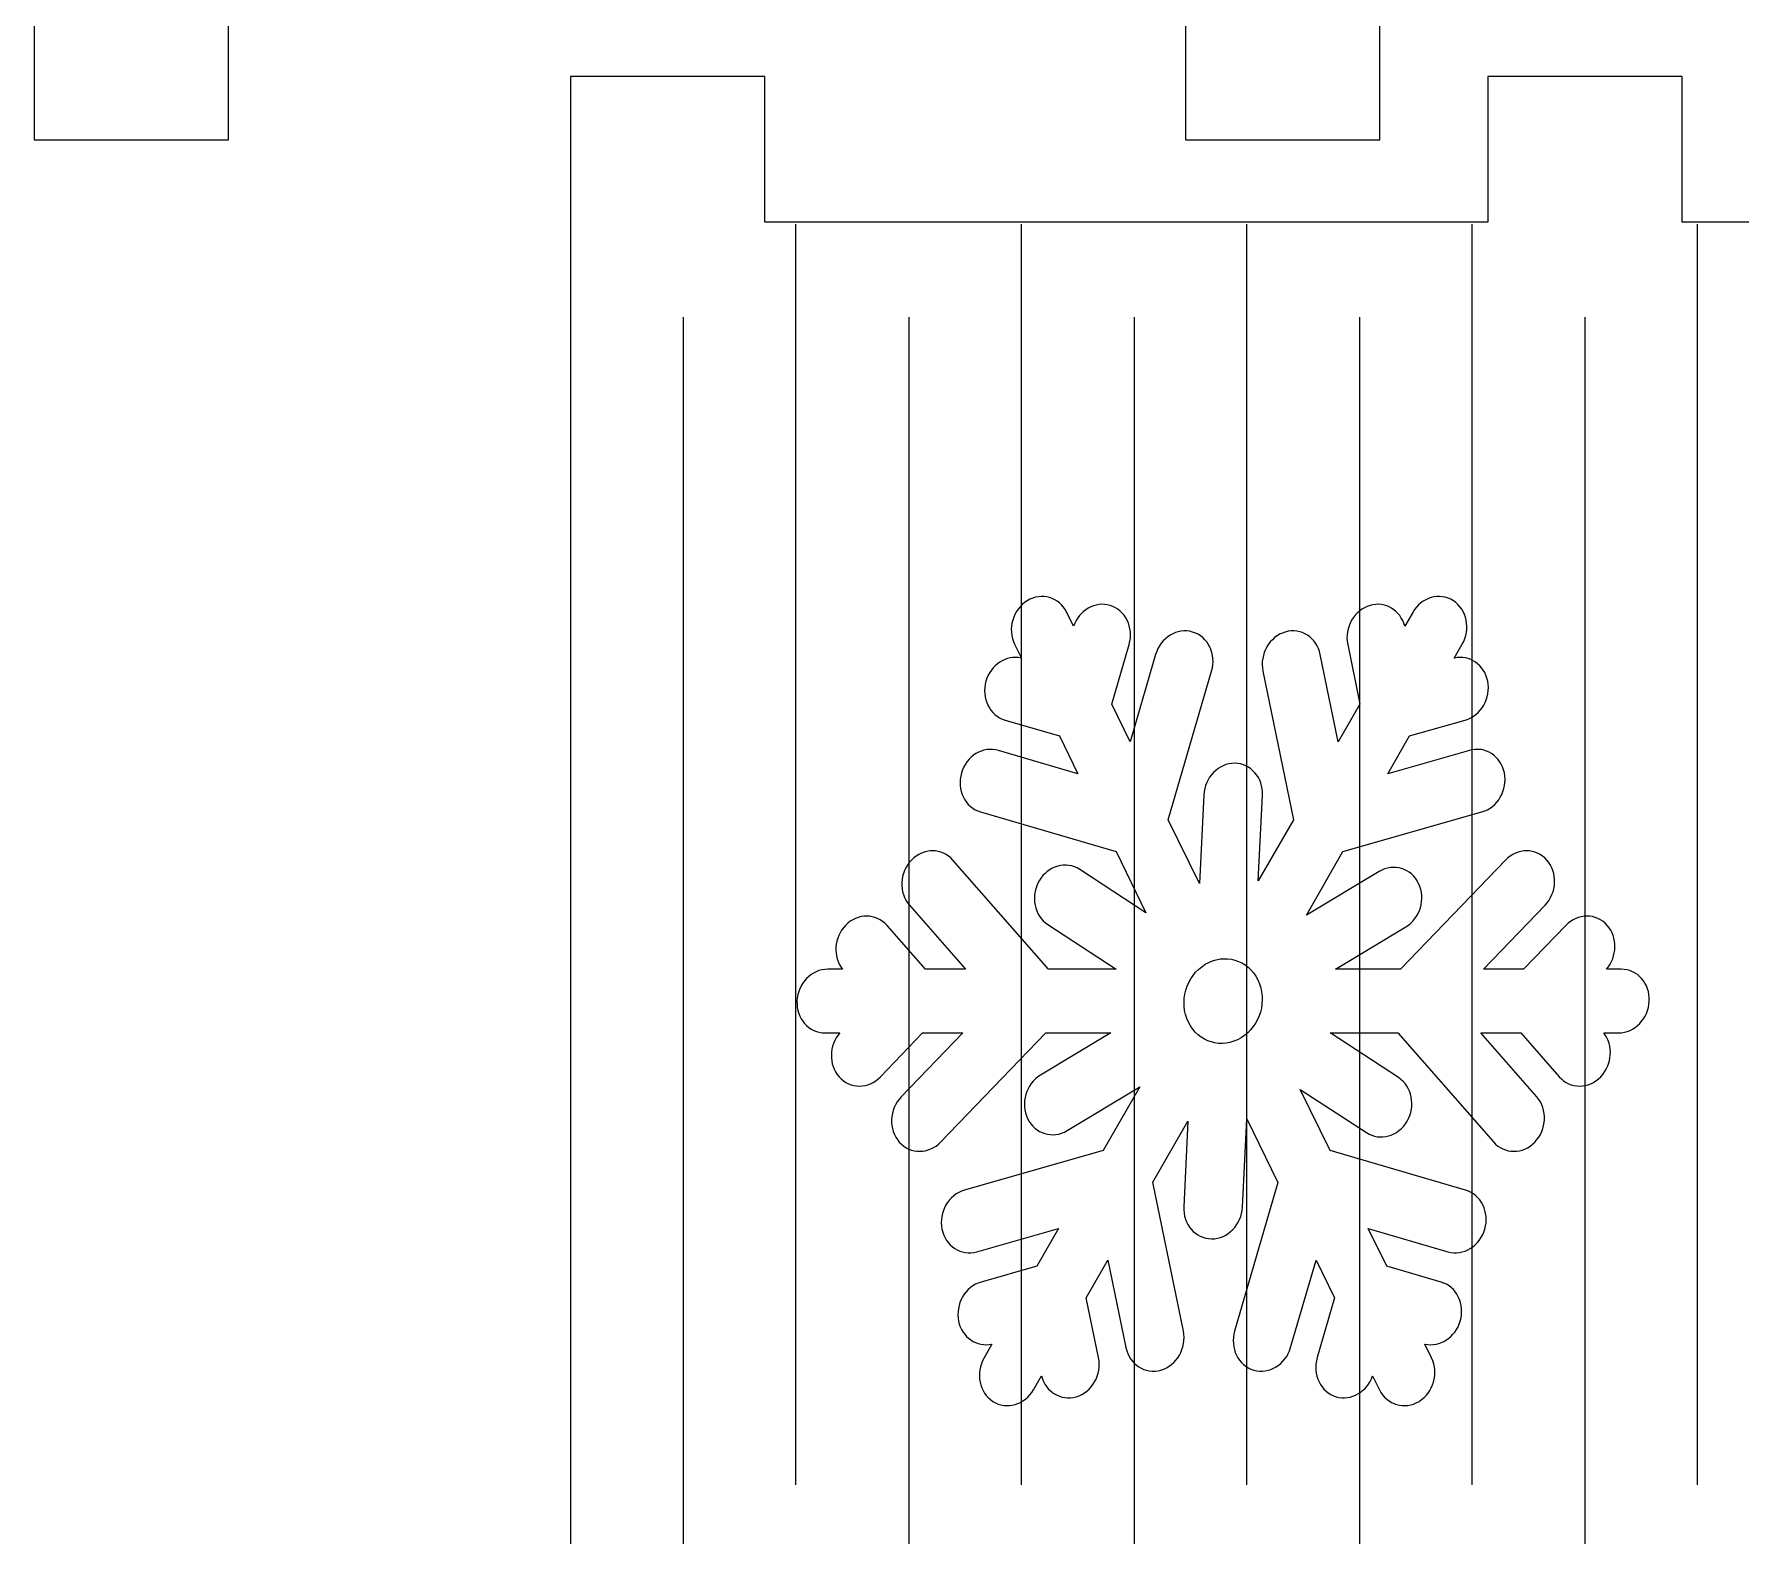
# Model space of a CAD drawing. Header units: centimetres. Extents: x -36.4 to 36.4, y -33.4 to 34.3.
# Drawn here: x -30.7 to -23.67, y -27.25 to -21.07 of the extents above; entities that cross this region are included whole.
import ezdxf

# ---------------------------------------------------------------- set-up
doc = ezdxf.new("R2010")
doc.units = ezdxf.units.CM
doc.header["$MEASUREMENT"] = 0
doc.layers.add('layer 1', color=7, linetype='Continuous')

msp = doc.modelspace()

# ---------------------------------------------------------------- linework, layer by layer
at = {"layer": 'layer 1', "color": 177, "lineweight": 9}
for points, knots in [([(-29.8982, -9.902), (-29.8982, -9.902), (-25.95688, -9.902), (-25.95688, -9.902), (-25.95688, -9.902), (-25.95688, -9.902), (-25.95688, -9.302), (-25.95688, -9.302), (-25.95688, -9.302), (-25.95688, -9.302), (-25.15688, -9.302), (-25.15688, -9.302), (-25.15688, -9.302), (-25.15688, -9.302), (-25.15688, -9.902), (-25.15688, -9.902), (-25.15688, -9.902), (-25.15688, -9.902), (-21.38042, -9.902), (-21.38042, -9.902), (-21.38042, -9.902), (-21.38042, -9.902), (-21.38042, -9.302), (-21.38042, -9.302), (-21.38042, -9.302), (-21.38042, -9.302), (-20.58042, -9.302), (-20.58042, -9.302), (-20.58042, -9.302), (-20.58042, -9.302), (-20.58042, -9.902), (-20.58042, -9.902), (-20.58042, -9.902), (-20.58042, -9.902), (-16.80398, -9.902), (-16.80398, -9.902), (-16.80398, -9.902), (-16.80398, -9.902), (-16.80398, -9.302), (-16.80398, -9.302), (-16.80398, -9.302), (-16.80398, -9.302), (-16.00398, -9.302), (-16.00398, -9.302), (-16.00398, -9.302), (-16.00398, -9.302), (-16.00398, -9.902), (-16.00398, -9.902), (-16.00398, -9.902), (-16.00398, -9.902), (-12.22754, -9.902), (-12.22754, -9.902), (-12.22754, -9.902), (-12.22754, -9.902), (-12.22754, -9.302), (-12.22754, -9.302), (-12.22754, -9.302), (-12.22754, -9.302), (-11.42754, -9.302), (-11.42754, -9.302), (-11.42754, -9.302), (-11.42754, -9.302), (-11.42754, -9.902), (-11.42754, -9.902), (-11.42754, -9.902), (-11.42754, -9.902), (-7.6511, -9.902), (-7.6511, -9.902), (-7.6511, -9.902), (-7.6511, -9.902), (-7.6511, -9.302), (-7.6511, -9.302), (-7.6511, -9.302), (-7.6511, -9.302), (-6.8511, -9.302), (-6.8511, -9.302), (-6.8511, -9.302), (-6.8511, -9.302), (-6.8511, -9.902), (-6.8511, -9.902), (-6.8511, -9.902), (-6.8511, -9.902), (-3.07466, -9.902), (-3.07466, -9.902), (-3.07466, -9.902), (-3.07466, -9.902), (-3.07466, -9.302), (-3.07466, -9.302), (-3.07466, -9.302), (-3.07466, -9.302), (-2.27466, -9.302), (-2.27466, -9.302), (-2.27466, -9.302), (-2.27466, -9.302), (-2.27466, -9.902), (-2.27466, -9.902), (-2.27466, -9.902), (-2.27466, -9.902), (1.5018, -9.902), (1.5018, -9.902), (1.5018, -9.902), (1.5018, -9.902), (1.5018, -9.302), (1.5018, -9.302), (1.5018, -9.302), (1.5018, -9.302), (2.3018, -9.302), (2.3018, -9.302), (2.3018, -9.302), (2.3018, -9.302), (2.3018, -9.902), (2.3018, -9.902), (2.3018, -9.902), (2.3018, -9.902), (6.07826, -9.902), (6.07826, -9.902), (6.07826, -9.902), (6.07826, -9.902), (6.07826, -9.302), (6.07826, -9.302), (6.07826, -9.302), (6.07826, -9.302), (6.87826, -9.302), (6.87826, -9.302), (6.87826, -9.302), (6.87826, -9.302), (6.87826, -9.902), (6.87826, -9.902), (6.87826, -9.902), (6.87826, -9.902), (10.65472, -9.902), (10.65472, -9.902), (10.65472, -9.902), (10.65472, -9.902), (10.65472, -9.302), (10.65472, -9.302), (10.65472, -9.302), (10.65472, -9.302), (11.45472, -9.302), (11.45472, -9.302), (11.45472, -9.302), (11.45472, -9.302), (11.45472, -9.902), (11.45472, -9.902), (11.45472, -9.902), (11.45472, -9.902), (15.23116, -9.902), (15.23116, -9.902), (15.23116, -9.902), (15.23116, -9.902), (15.23116, -9.302), (15.23116, -9.302), (15.23116, -9.302), (15.23116, -9.302), (16.03116, -9.302), (16.03116, -9.302), (16.03116, -9.302), (16.03116, -9.302), (16.03116, -9.902), (16.03116, -9.902), (16.03116, -9.902), (16.03116, -9.902), (19.8076, -9.902), (19.8076, -9.902), (19.8076, -9.902), (19.8076, -9.902), (19.8076, -9.302), (19.8076, -9.302), (19.8076, -9.302), (19.8076, -9.302), (20.6076, -9.302), (20.6076, -9.302), (20.6076, -9.302), (20.6076, -9.302), (20.6076, -9.902), (20.6076, -9.902), (20.6076, -9.902), (20.6076, -9.902), (24.38404, -9.902), (24.38404, -9.902), (24.38404, -9.902), (24.38404, -9.902), (24.38404, -9.302), (24.38404, -9.302), (24.38404, -9.302), (24.38404, -9.302), (25.18404, -9.302), (25.18404, -9.302), (25.18404, -9.302), (25.18404, -9.302), (25.18404, -9.902), (25.18404, -9.902), (25.18404, -9.902), (25.18404, -9.902), (28.96048, -9.902), (28.96048, -9.902), (28.96048, -9.902), (28.96048, -9.902), (28.96048, -9.302), (28.96048, -9.302), (28.96048, -9.302), (28.96048, -9.302), (29.76048, -9.302), (29.76048, -9.302), (29.76048, -9.302), (29.76048, -9.302), (29.76048, -9.902), (29.76048, -9.902), (29.76048, -9.902), (29.76048, -9.902), (33.7018, -9.902), (33.7018, -9.902), (33.7018, -9.902), (33.7018, -9.902), (33.7018, -9.302), (33.7018, -9.302), (33.7018, -9.302), (33.7018, -9.302), (34.5018, -9.302), (34.5018, -9.302), (34.5018, -9.302), (34.5018, -13.36866), (34.5018, -17.43534), (34.5018, -21.502), (34.5018, -21.502), (34.5018, -21.502), (33.7018, -21.502), (33.7018, -21.502), (33.7018, -21.502), (33.7018, -21.502), (33.7018, -20.902), (33.7018, -20.902), (33.7018, -20.902), (33.7018, -20.902), (29.76048, -20.902), (29.76048, -20.902), (29.76048, -20.902), (29.76048, -20.902), (29.76048, -21.502), (29.76048, -21.502), (29.76048, -21.502), (29.76048, -21.502), (28.96048, -21.502), (28.96048, -21.502), (28.96048, -21.502), (28.96048, -21.502), (28.96048, -20.902), (28.96048, -20.902), (28.96048, -20.902), (28.96048, -20.902), (25.18404, -20.902), (25.18404, -20.902), (25.18404, -20.902), (25.18404, -20.902), (25.18404, -21.502), (25.18404, -21.502), (25.18404, -21.502), (25.18404, -21.502), (24.38404, -21.502), (24.38404, -21.502), (24.38404, -21.502), (24.38404, -21.502), (24.38404, -20.902), (24.38404, -20.902), (24.38404, -20.902), (24.38404, -20.902), (20.6076, -20.902), (20.6076, -20.902), (20.6076, -20.902), (20.6076, -20.902), (20.6076, -21.502), (20.6076, -21.502), (20.6076, -21.502), (20.6076, -21.502), (19.8076, -21.502), (19.8076, -21.502), (19.8076, -21.502), (19.8076, -21.502), (19.8076, -20.902), (19.8076, -20.902), (19.8076, -20.902), (19.8076, -20.902), (16.03116, -20.902), (16.03116, -20.902), (16.03116, -20.902), (16.03116, -20.902), (16.03116, -21.502), (16.03116, -21.502), (16.03116, -21.502), (16.03116, -21.502), (15.23116, -21.502), (15.23116, -21.502), (15.23116, -21.502), (15.23116, -21.502), (15.23116, -20.902), (15.23116, -20.902), (15.23116, -20.902), (15.23116, -20.902), (11.45472, -20.902), (11.45472, -20.902), (11.45472, -20.902), (11.45472, -20.902), (11.45472, -21.502), (11.45472, -21.502), (11.45472, -21.502), (11.45472, -21.502), (10.65472, -21.502), (10.65472, -21.502), (10.65472, -21.502), (10.65472, -21.502), (10.65472, -20.902), (10.65472, -20.902), (10.65472, -20.902), (10.65472, -20.902), (6.87826, -20.902), (6.87826, -20.902), (6.87826, -20.902), (6.87826, -20.902), (6.87826, -21.502), (6.87826, -21.502), (6.87826, -21.502), (6.87826, -21.502), (6.07826, -21.502), (6.07826, -21.502), (6.07826, -21.502), (6.07826, -21.502), (6.07826, -20.902), (6.07826, -20.902), (6.07826, -20.902), (6.07826, -20.902), (2.3018, -20.902), (2.3018, -20.902), (2.3018, -20.902), (2.3018, -20.902), (2.3018, -21.502), (2.3018, -21.502), (2.3018, -21.502), (2.3018, -21.502), (1.5018, -21.502), (1.5018, -21.502), (1.5018, -21.502), (1.5018, -21.502), (1.5018, -20.902), (1.5018, -20.902), (1.5018, -20.902), (1.5018, -20.902), (-2.27466, -20.902), (-2.27466, -20.902), (-2.27466, -20.902), (-2.27466, -20.902), (-2.27466, -21.502), (-2.27466, -21.502), (-2.27466, -21.502), (-2.27466, -21.502), (-3.07466, -21.502), (-3.07466, -21.502), (-3.07466, -21.502), (-3.07466, -21.502), (-3.07466, -20.902), (-3.07466, -20.902), (-3.07466, -20.902), (-3.07466, -20.902), (-6.8511, -20.902), (-6.8511, -20.902), (-6.8511, -20.902), (-6.8511, -20.902), (-6.8511, -21.502), (-6.8511, -21.502), (-6.8511, -21.502), (-6.8511, -21.502), (-7.6511, -21.502), (-7.6511, -21.502), (-7.6511, -21.502), (-7.6511, -21.502), (-7.6511, -20.902), (-7.6511, -20.902), (-7.6511, -20.902), (-7.6511, -20.902), (-11.42754, -20.902), (-11.42754, -20.902), (-11.42754, -20.902), (-11.42754, -20.902), (-11.42754, -21.502), (-11.42754, -21.502), (-11.42754, -21.502), (-11.42754, -21.502), (-12.22754, -21.502), (-12.22754, -21.502), (-12.22754, -21.502), (-12.22754, -21.502), (-12.22754, -20.902), (-12.22754, -20.902), (-12.22754, -20.902), (-12.22754, -20.902), (-16.00398, -20.902), (-16.00398, -20.902), (-16.00398, -20.902), (-16.00398, -20.902), (-16.00398, -21.502), (-16.00398, -21.502), (-16.00398, -21.502), (-16.00398, -21.502), (-16.80398, -21.502), (-16.80398, -21.502), (-16.80398, -21.502), (-16.80398, -21.502), (-16.80398, -20.902), (-16.80398, -20.902), (-16.80398, -20.902), (-16.80398, -20.902), (-20.58042, -20.902), (-20.58042, -20.902), (-20.58042, -20.902), (-20.58042, -20.902), (-20.58042, -21.502), (-20.58042, -21.502), (-20.58042, -21.502), (-20.58042, -21.502), (-21.38042, -21.502), (-21.38042, -21.502), (-21.38042, -21.502), (-21.38042, -21.502), (-21.38042, -20.902), (-21.38042, -20.902), (-21.38042, -20.902), (-21.38042, -20.902), (-25.15688, -20.902), (-25.15688, -20.902), (-25.15688, -20.902), (-25.15688, -20.902), (-25.15688, -21.502), (-25.15688, -21.502), (-25.15688, -21.502), (-25.15688, -21.502), (-25.95688, -21.502), (-25.95688, -21.502), (-25.95688, -21.502), (-25.95688, -21.502), (-25.95688, -20.902), (-25.95688, -20.902), (-25.95688, -20.902), (-25.95688, -20.902), (-29.8982, -20.902), (-29.8982, -20.902), (-29.8982, -20.902), (-29.8982, -20.902), (-29.8982, -21.502), (-29.8982, -21.502), (-29.8982, -21.502), (-29.8982, -21.502), (-30.6982, -21.502), (-30.6982, -21.502), (-30.6982, -21.502), (-30.6982, -17.43534), (-30.6982, -13.36866), (-30.6982, -9.302), (-30.6982, -9.302), (-30.6982, -9.302), (-29.8982, -9.302), (-29.8982, -9.302), (-29.8982, -9.302), (-29.8982, -9.302), (-29.8982, -9.902), (-29.8982, -9.902)], [0, 0, 0, 0, 0.008547, 0.008547, 0.008547, 0.008547, 0.017094, 0.017094, 0.017094, 0.017094, 0.025641, 0.025641, 0.025641, 0.025641, 0.034188, 0.034188, 0.034188, 0.034188, 0.042735, 0.042735, 0.042735, 0.042735, 0.0512821, 0.0512821, 0.0512821, 0.0512821, 0.0598291, 0.0598291, 0.0598291, 0.0598291, 0.0683761, 0.0683761, 0.0683761, 0.0683761, 0.0769231, 0.0769231, 0.0769231, 0.0769231, 0.0854701, 0.0854701, 0.0854701, 0.0854701, 0.0940171, 0.0940171, 0.0940171, 0.0940171, 0.1025641, 0.1025641, 0.1025641, 0.1025641, 0.1111111, 0.1111111, 0.1111111, 0.1111111, 0.1196581, 0.1196581, 0.1196581, 0.1196581, 0.1282051, 0.1282051, 0.1282051, 0.1282051, 0.1367521, 0.1367521, 0.1367521, 0.1367521, 0.1452991, 0.1452991, 0.1452991, 0.1452991, 0.1538462, 0.1538462, 0.1538462, 0.1538462, 0.1623932, 0.1623932, 0.1623932, 0.1623932, 0.1709402, 0.1709402, 0.1709402, 0.1709402, 0.1794872, 0.1794872, 0.1794872, 0.1794872, 0.1880342, 0.1880342, 0.1880342, 0.1880342, 0.1965812, 0.1965812, 0.1965812, 0.1965812, 0.2051282, 0.2051282, 0.2051282, 0.2051282, 0.2136752, 0.2136752, 0.2136752, 0.2136752, 0.2222222, 0.2222222, 0.2222222, 0.2222222, 0.2307692, 0.2307692, 0.2307692, 0.2307692, 0.2393162, 0.2393162, 0.2393162, 0.2393162, 0.2478632, 0.2478632, 0.2478632, 0.2478632, 0.2564103, 0.2564103, 0.2564103, 0.2564103, 0.2649573, 0.2649573, 0.2649573, 0.2649573, 0.2735043, 0.2735043, 0.2735043, 0.2735043, 0.2820513, 0.2820513, 0.2820513, 0.2820513, 0.2905983, 0.2905983, 0.2905983, 0.2905983, 0.2991453, 0.2991453, 0.2991453, 0.2991453, 0.3076923, 0.3076923, 0.3076923, 0.3076923, 0.3162393, 0.3162393, 0.3162393, 0.3162393, 0.3247863, 0.3247863, 0.3247863, 0.3247863, 0.3333333, 0.3333333, 0.3333333, 0.3333333, 0.3418803, 0.3418803, 0.3418803, 0.3418803, 0.3504274, 0.3504274, 0.3504274, 0.3504274, 0.3589744, 0.3589744, 0.3589744, 0.3589744, 0.3675214, 0.3675214, 0.3675214, 0.3675214, 0.3760684, 0.3760684, 0.3760684, 0.3760684, 0.3846154, 0.3846154, 0.3846154, 0.3846154, 0.3931624, 0.3931624, 0.3931624, 0.3931624, 0.4017094, 0.4017094, 0.4017094, 0.4017094, 0.4102564, 0.4102564, 0.4102564, 0.4102564, 0.4188034, 0.4188034, 0.4188034, 0.4188034, 0.4273504, 0.4273504, 0.4273504, 0.4273504, 0.4358974, 0.4358974, 0.4358974, 0.4358974, 0.4444444, 0.4444444, 0.4444444, 0.4444444, 0.4529915, 0.4529915, 0.4529915, 0.4529915, 0.4615385, 0.4615385, 0.4615385, 0.4615385, 0.4700855, 0.4700855, 0.4700855, 0.4700855, 0.4786325, 0.4786325, 0.4786325, 0.4786325, 0.4871795, 0.4871795, 0.4871795, 0.4871795, 0.4957265, 0.4957265, 0.4957265, 0.4957265, 0.5042735, 0.5042735, 0.5042735, 0.5042735, 0.5128205, 0.5128205, 0.5128205, 0.5128205, 0.5213675, 0.5213675, 0.5213675, 0.5213675, 0.5299145, 0.5299145, 0.5299145, 0.5299145, 0.5384615, 0.5384615, 0.5384615, 0.5384615, 0.5470085, 0.5470085, 0.5470085, 0.5470085, 0.5555556, 0.5555556, 0.5555556, 0.5555556, 0.5641026, 0.5641026, 0.5641026, 0.5641026, 0.5726496, 0.5726496, 0.5726496, 0.5726496, 0.5811966, 0.5811966, 0.5811966, 0.5811966, 0.5897436, 0.5897436, 0.5897436, 0.5897436, 0.5982906, 0.5982906, 0.5982906, 0.5982906, 0.6068376, 0.6068376, 0.6068376, 0.6068376, 0.6153846, 0.6153846, 0.6153846, 0.6153846, 0.6239316, 0.6239316, 0.6239316, 0.6239316, 0.6324786, 0.6324786, 0.6324786, 0.6324786, 0.6410256, 0.6410256, 0.6410256, 0.6410256, 0.6495726, 0.6495726, 0.6495726, 0.6495726, 0.6581197, 0.6581197, 0.6581197, 0.6581197, 0.6666667, 0.6666667, 0.6666667, 0.6666667, 0.6752137, 0.6752137, 0.6752137, 0.6752137, 0.6837607, 0.6837607, 0.6837607, 0.6837607, 0.6923077, 0.6923077, 0.6923077, 0.6923077, 0.7008547, 0.7008547, 0.7008547, 0.7008547, 0.7094017, 0.7094017, 0.7094017, 0.7094017, 0.7179487, 0.7179487, 0.7179487, 0.7179487, 0.7264957, 0.7264957, 0.7264957, 0.7264957, 0.7350427, 0.7350427, 0.7350427, 0.7350427, 0.7435897, 0.7435897, 0.7435897, 0.7435897, 0.7521368, 0.7521368, 0.7521368, 0.7521368, 0.7606838, 0.7606838, 0.7606838, 0.7606838, 0.7692308, 0.7692308, 0.7692308, 0.7692308, 0.7777778, 0.7777778, 0.7777778, 0.7777778, 0.7863248, 0.7863248, 0.7863248, 0.7863248, 0.7948718, 0.7948718, 0.7948718, 0.7948718, 0.8034188, 0.8034188, 0.8034188, 0.8034188, 0.8119658, 0.8119658, 0.8119658, 0.8119658, 0.8205128, 0.8205128, 0.8205128, 0.8205128, 0.8290598, 0.8290598, 0.8290598, 0.8290598, 0.8376068, 0.8376068, 0.8376068, 0.8376068, 0.8461538, 0.8461538, 0.8461538, 0.8461538, 0.8547009, 0.8547009, 0.8547009, 0.8547009, 0.8632479, 0.8632479, 0.8632479, 0.8632479, 0.8717949, 0.8717949, 0.8717949, 0.8717949, 0.8803419, 0.8803419, 0.8803419, 0.8803419, 0.8888889, 0.8888889, 0.8888889, 0.8888889, 0.8974359, 0.8974359, 0.8974359, 0.8974359, 0.9059829, 0.9059829, 0.9059829, 0.9059829, 0.9145299, 0.9145299, 0.9145299, 0.9145299, 0.9230769, 0.9230769, 0.9230769, 0.9230769, 0.9316239, 0.9316239, 0.9316239, 0.9316239, 0.9401709, 0.9401709, 0.9401709, 0.9401709, 0.9487179, 0.9487179, 0.9487179, 0.9487179, 0.957265, 0.957265, 0.957265, 0.957265, 0.965812, 0.965812, 0.965812, 0.965812, 0.974359, 0.974359, 0.974359, 0.974359, 0.982906, 0.982906, 0.982906, 0.982906, 1, 1, 1, 1]), ([(-27.6892, -21.84068), (-27.6892, -21.84068), (-24.7123, -21.84068), (-24.7123, -21.84068), (-24.7123, -21.84068), (-24.7123, -21.84068), (-24.7123, -21.24066), (-24.7123, -21.24066), (-24.7123, -21.24066), (-24.7123, -21.24066), (-23.9123, -21.24066), (-23.9123, -21.24066), (-23.9123, -21.24066), (-23.9123, -21.24066), (-23.9123, -21.84068), (-23.9123, -21.84068), (-23.9123, -21.84068), (-23.9123, -21.84068), (-20.07128, -21.84068), (-20.07128, -21.84068), (-20.07128, -21.84068), (-20.07128, -21.84068), (-20.07128, -21.24066), (-20.07128, -21.24066), (-20.07128, -21.24066), (-20.07128, -21.24066), (-19.27128, -21.24066), (-19.27128, -21.24066), (-19.27128, -21.24066), (-19.27128, -21.24066), (-19.27128, -21.84068), (-19.27128, -21.84068), (-19.27128, -21.84068), (-19.27128, -21.84068), (-15.43028, -21.84068), (-15.43028, -21.84068), (-15.43028, -21.84068), (-15.43028, -21.84068), (-15.43028, -21.24066), (-15.43028, -21.24066), (-15.43028, -21.24066), (-15.43028, -21.24066), (-14.63028, -21.24066), (-14.63028, -21.24066), (-14.63028, -21.24066), (-14.63028, -21.24066), (-14.63028, -21.84068), (-14.63028, -21.84068), (-14.63028, -21.84068), (-14.63028, -21.84068), (-10.78924, -21.84068), (-10.78924, -21.84068), (-10.78924, -21.84068), (-10.78924, -21.84068), (-10.78924, -21.24066), (-10.78924, -21.24066), (-10.78924, -21.24066), (-10.78924, -21.24066), (-9.98924, -21.24066), (-9.98924, -21.24066), (-9.98924, -21.24066), (-9.98924, -21.24066), (-9.98924, -21.84068), (-9.98924, -21.84068), (-9.98924, -21.84068), (-9.98924, -21.84068), (-6.1482, -21.84068), (-6.1482, -21.84068), (-6.1482, -21.84068), (-6.1482, -21.84068), (-6.1482, -21.24066), (-6.1482, -21.24066), (-6.1482, -21.24066), (-6.1482, -21.24066), (-5.3482, -21.24066), (-5.3482, -21.24066), (-5.3482, -21.24066), (-5.3482, -21.24066), (-5.3482, -21.84068), (-5.3482, -21.84068), (-5.3482, -21.84068), (-5.3482, -21.84068), (-1.50718, -21.84068), (-1.50718, -21.84068), (-1.50718, -21.84068), (-1.50718, -21.84068), (-1.50718, -21.24066), (-1.50718, -21.24066), (-1.50718, -21.24066), (-1.50718, -21.24066), (-0.70718, -21.24066), (-0.70718, -21.24066), (-0.70718, -21.24066), (-0.70718, -21.24066), (-0.70718, -21.84068), (-0.70718, -21.84068), (-0.70718, -21.84068), (-0.70718, -21.84068), (3.13384, -21.84068), (3.13384, -21.84068), (3.13384, -21.84068), (3.13384, -21.84068), (3.13384, -21.24066), (3.13384, -21.24066), (3.13384, -21.24066), (3.13384, -21.24066), (3.93384, -21.24066), (3.93384, -21.24066), (3.93384, -21.24066), (3.93384, -21.24066), (3.93384, -21.84068), (3.93384, -21.84068), (3.93384, -21.84068), (3.93384, -21.84068), (6.91082, -21.84068), (6.91082, -21.84068), (6.91082, -21.84068), (6.91082, -21.84068), (6.91082, -21.24066), (6.91082, -21.24066), (6.91082, -21.24066), (6.91082, -21.24066), (7.71082, -21.24066), (7.71082, -21.24066), (7.71082, -21.24066), (7.71082, -25.30728), (7.71082, -29.37398), (7.71082, -33.44066), (7.71082, -33.44066), (7.71082, -33.44066), (6.91082, -33.44066), (6.91082, -33.44066), (6.91082, -33.44066), (6.91082, -33.44066), (6.91082, -32.84068), (6.91082, -32.84068), (6.91082, -32.84068), (6.91082, -32.84068), (3.93384, -32.84068), (3.93384, -32.84068), (3.93384, -32.84068), (3.93384, -32.84068), (3.93384, -33.44066), (3.93384, -33.44066), (3.93384, -33.44066), (3.93384, -33.44066), (3.13384, -33.44066), (3.13384, -33.44066), (3.13384, -33.44066), (3.13384, -33.44066), (3.13384, -32.84068), (3.13384, -32.84068), (3.13384, -32.84068), (3.13384, -32.84068), (-0.70718, -32.84068), (-0.70718, -32.84068), (-0.70718, -32.84068), (-0.70718, -32.84068), (-0.70718, -33.44066), (-0.70718, -33.44066), (-0.70718, -33.44066), (-0.70718, -33.44066), (-1.50718, -33.44066), (-1.50718, -33.44066), (-1.50718, -33.44066), (-1.50718, -33.44066), (-1.50718, -32.84068), (-1.50718, -32.84068), (-1.50718, -32.84068), (-1.50718, -32.84068), (-5.3482, -32.84068), (-5.3482, -32.84068), (-5.3482, -32.84068), (-5.3482, -32.84068), (-5.3482, -33.44066), (-5.3482, -33.44066), (-5.3482, -33.44066), (-5.3482, -33.44066), (-6.1482, -33.44066), (-6.1482, -33.44066), (-6.1482, -33.44066), (-6.1482, -33.44066), (-6.1482, -32.84068), (-6.1482, -32.84068), (-6.1482, -32.84068), (-6.1482, -32.84068), (-9.98924, -32.84068), (-9.98924, -32.84068), (-9.98924, -32.84068), (-9.98924, -32.84068), (-9.98924, -33.44066), (-9.98924, -33.44066), (-9.98924, -33.44066), (-9.98924, -33.44066), (-10.78924, -33.44066), (-10.78924, -33.44066), (-10.78924, -33.44066), (-10.78924, -33.44066), (-10.78924, -32.84068), (-10.78924, -32.84068), (-10.78924, -32.84068), (-10.78924, -32.84068), (-14.63028, -32.84068), (-14.63028, -32.84068), (-14.63028, -32.84068), (-14.63028, -32.84068), (-14.63028, -33.44066), (-14.63028, -33.44066), (-14.63028, -33.44066), (-14.63028, -33.44066), (-15.43028, -33.44066), (-15.43028, -33.44066), (-15.43028, -33.44066), (-15.43028, -33.44066), (-15.43028, -32.84068), (-15.43028, -32.84068), (-15.43028, -32.84068), (-15.43028, -32.84068), (-19.27128, -32.84068), (-19.27128, -32.84068), (-19.27128, -32.84068), (-19.27128, -32.84068), (-19.27128, -33.44066), (-19.27128, -33.44066), (-19.27128, -33.44066), (-19.27128, -33.44066), (-20.07128, -33.44066), (-20.07128, -33.44066), (-20.07128, -33.44066), (-20.07128, -33.44066), (-20.07128, -32.84068), (-20.07128, -32.84068), (-20.07128, -32.84068), (-20.07128, -32.84068), (-23.9123, -32.84068), (-23.9123, -32.84068), (-23.9123, -32.84068), (-23.9123, -32.84068), (-23.9123, -33.44066), (-23.9123, -33.44066), (-23.9123, -33.44066), (-23.9123, -33.44066), (-24.7123, -33.44066), (-24.7123, -33.44066), (-24.7123, -33.44066), (-24.7123, -33.44066), (-24.7123, -32.84068), (-24.7123, -32.84068), (-24.7123, -32.84068), (-24.7123, -32.84068), (-27.6892, -32.84068), (-27.6892, -32.84068), (-27.6892, -32.84068), (-27.6892, -32.84068), (-27.6892, -33.44066), (-27.6892, -33.44066), (-27.6892, -33.44066), (-27.6892, -33.44066), (-28.4892, -33.44066), (-28.4892, -33.44066), (-28.4892, -33.44066), (-28.4892, -29.374), (-28.4892, -25.30732), (-28.4892, -21.24066), (-28.4892, -21.24066), (-28.4892, -21.24066), (-27.6892, -21.24066), (-27.6892, -21.24066), (-27.6892, -21.24066), (-27.6892, -21.24066), (-27.6892, -21.84068), (-27.6892, -21.84068)], [0, 0, 0, 0, 0.0144928, 0.0144928, 0.0144928, 0.0144928, 0.0289855, 0.0289855, 0.0289855, 0.0289855, 0.0434783, 0.0434783, 0.0434783, 0.0434783, 0.057971, 0.057971, 0.057971, 0.057971, 0.0724638, 0.0724638, 0.0724638, 0.0724638, 0.0869565, 0.0869565, 0.0869565, 0.0869565, 0.1014493, 0.1014493, 0.1014493, 0.1014493, 0.115942, 0.115942, 0.115942, 0.115942, 0.1304348, 0.1304348, 0.1304348, 0.1304348, 0.1449275, 0.1449275, 0.1449275, 0.1449275, 0.1594203, 0.1594203, 0.1594203, 0.1594203, 0.173913, 0.173913, 0.173913, 0.173913, 0.1884058, 0.1884058, 0.1884058, 0.1884058, 0.2028986, 0.2028986, 0.2028986, 0.2028986, 0.2173913, 0.2173913, 0.2173913, 0.2173913, 0.2318841, 0.2318841, 0.2318841, 0.2318841, 0.2463768, 0.2463768, 0.2463768, 0.2463768, 0.2608696, 0.2608696, 0.2608696, 0.2608696, 0.2753623, 0.2753623, 0.2753623, 0.2753623, 0.2898551, 0.2898551, 0.2898551, 0.2898551, 0.3043478, 0.3043478, 0.3043478, 0.3043478, 0.3188406, 0.3188406, 0.3188406, 0.3188406, 0.3333333, 0.3333333, 0.3333333, 0.3333333, 0.3478261, 0.3478261, 0.3478261, 0.3478261, 0.3623188, 0.3623188, 0.3623188, 0.3623188, 0.3768116, 0.3768116, 0.3768116, 0.3768116, 0.3913043, 0.3913043, 0.3913043, 0.3913043, 0.4057971, 0.4057971, 0.4057971, 0.4057971, 0.4202899, 0.4202899, 0.4202899, 0.4202899, 0.4347826, 0.4347826, 0.4347826, 0.4347826, 0.4492754, 0.4492754, 0.4492754, 0.4492754, 0.4637681, 0.4637681, 0.4637681, 0.4637681, 0.4782609, 0.4782609, 0.4782609, 0.4782609, 0.4927536, 0.4927536, 0.4927536, 0.4927536, 0.5072464, 0.5072464, 0.5072464, 0.5072464, 0.5217391, 0.5217391, 0.5217391, 0.5217391, 0.5362319, 0.5362319, 0.5362319, 0.5362319, 0.5507246, 0.5507246, 0.5507246, 0.5507246, 0.5652174, 0.5652174, 0.5652174, 0.5652174, 0.5797101, 0.5797101, 0.5797101, 0.5797101, 0.5942029, 0.5942029, 0.5942029, 0.5942029, 0.6086957, 0.6086957, 0.6086957, 0.6086957, 0.6231884, 0.6231884, 0.6231884, 0.6231884, 0.6376812, 0.6376812, 0.6376812, 0.6376812, 0.6521739, 0.6521739, 0.6521739, 0.6521739, 0.6666667, 0.6666667, 0.6666667, 0.6666667, 0.6811594, 0.6811594, 0.6811594, 0.6811594, 0.6956522, 0.6956522, 0.6956522, 0.6956522, 0.7101449, 0.7101449, 0.7101449, 0.7101449, 0.7246377, 0.7246377, 0.7246377, 0.7246377, 0.7391304, 0.7391304, 0.7391304, 0.7391304, 0.7536232, 0.7536232, 0.7536232, 0.7536232, 0.7681159, 0.7681159, 0.7681159, 0.7681159, 0.7826087, 0.7826087, 0.7826087, 0.7826087, 0.7971014, 0.7971014, 0.7971014, 0.7971014, 0.8115942, 0.8115942, 0.8115942, 0.8115942, 0.826087, 0.826087, 0.826087, 0.826087, 0.8405797, 0.8405797, 0.8405797, 0.8405797, 0.8550725, 0.8550725, 0.8550725, 0.8550725, 0.8695652, 0.8695652, 0.8695652, 0.8695652, 0.884058, 0.884058, 0.884058, 0.884058, 0.8985507, 0.8985507, 0.8985507, 0.8985507, 0.9130435, 0.9130435, 0.9130435, 0.9130435, 0.9275362, 0.9275362, 0.9275362, 0.9275362, 0.942029, 0.942029, 0.942029, 0.942029, 0.9565217, 0.9565217, 0.9565217, 0.9565217, 0.9710145, 0.9710145, 0.9710145, 0.9710145, 1, 1, 1, 1])]:
    msp.add_open_spline(points, degree=3, knots=knots, dxfattribs=at)
for points in [[(-27.56099, -27.04376), (-27.56099, -27.04376), (-27.56099, -21.85009), (-27.56099, -21.85009)], [(-26.63279, -27.04376), (-26.63279, -27.04376), (-26.63279, -21.85009), (-26.63279, -21.85009)], [(-25.70459, -27.04376), (-25.70459, -27.04376), (-25.70459, -21.85009), (-25.70459, -21.85009)], [(-24.77638, -27.04376), (-24.77638, -27.04376), (-24.77638, -21.85009), (-24.77638, -21.85009)], [(-23.84819, -27.04376), (-23.84819, -27.04376), (-23.84819, -21.85009), (-23.84819, -21.85009)], [(-28.02509, -22.23262), (-28.02509, -22.23262), (-28.02509, -32.44874), (-28.02509, -32.44874)], [(-27.09689, -22.23262), (-27.09689, -22.23262), (-27.09689, -32.44874), (-27.09689, -32.44874)], [(-26.16868, -22.23262), (-26.16868, -22.23262), (-26.16868, -32.44874), (-26.16868, -32.44874)], [(-25.24049, -22.23262), (-25.24049, -22.23262), (-25.24049, -32.44874), (-25.24049, -32.44874)], [(-24.31229, -22.23262), (-24.31229, -22.23262), (-24.31229, -32.44874), (-24.31229, -32.44874)]]:
    msp.add_open_spline(points, degree=3, dxfattribs=at)
at = {"layer": 'layer 1', "color": 7, "lineweight": 9}
for points, knots in [([(-26.18486, -23.98222), (-26.18486, -23.98222), (-26.08015, -23.62243), (-26.08015, -23.62243), (-26.08015, -23.62243), (-26.05982, -23.5526), (-25.99144, -23.511), (-25.9279, -23.52981), (-25.9279, -23.52981), (-25.86437, -23.54862), (-25.82913, -23.62091), (-25.84945, -23.69074), (-25.84945, -23.69074), (-25.84945, -23.69074), (-26.02776, -24.3034), (-26.02776, -24.3034), (-26.02776, -24.3034), (-26.02776, -24.3034), (-25.89966, -24.56528), (-25.89966, -24.56528), (-25.89966, -24.56528), (-25.89966, -24.56528), (-25.88186, -24.20112), (-25.88186, -24.20112), (-25.88186, -24.20112), (-25.87831, -24.12879), (-25.82111, -24.07021), (-25.75451, -24.07068), (-25.75451, -24.07068), (-25.68789, -24.07117), (-25.63646, -24.13053), (-25.63998, -24.20284), (-25.63998, -24.20284), (-25.63998, -24.20284), (-25.6572, -24.55508), (-25.6572, -24.55508), (-25.6572, -24.55508), (-25.6572, -24.55508), (-25.51256, -24.3034), (-25.51256, -24.3034), (-25.51256, -24.3034), (-25.51256, -24.3034), (-25.63842, -23.69076), (-25.63842, -23.69076), (-25.63842, -23.69076), (-25.65277, -23.62093), (-25.61134, -23.54864), (-25.54619, -23.52983), (-25.54619, -23.52983), (-25.48105, -23.51101), (-25.41622, -23.55262), (-25.40188, -23.62245), (-25.40188, -23.62245), (-25.40188, -23.62245), (-25.32796, -23.98222), (-25.32796, -23.98222), (-25.32796, -23.98222), (-25.32796, -23.98222), (-25.23871, -23.82694), (-25.23871, -23.82694), (-25.23871, -23.82694), (-25.23871, -23.82694), (-25.28921, -23.58113), (-25.28921, -23.58113), (-25.28921, -23.58113), (-25.30355, -23.51131), (-25.26213, -23.43901), (-25.19698, -23.42019), (-25.19698, -23.42019), (-25.134, -23.402), (-25.07128, -23.4403), (-25.05424, -23.50601), (-25.05424, -23.50601), (-25.05424, -23.50601), (-25.02147, -23.44899), (-25.02147, -23.44899), (-25.02147, -23.44899), (-24.98547, -23.38636), (-24.91032, -23.36477), (-24.85416, -23.40093), (-24.85416, -23.40093), (-24.798, -23.43709), (-24.78156, -23.51765), (-24.81756, -23.58028), (-24.81756, -23.58028), (-24.81756, -23.58028), (-24.85033, -23.63729), (-24.85033, -23.63729), (-24.85033, -23.63729), (-24.78737, -23.62311), (-24.7264, -23.66443), (-24.7127, -23.73199), (-24.7127, -23.73199), (-24.69853, -23.80188), (-24.74015, -23.87405), (-24.80532, -23.89268), (-24.80532, -23.89268), (-24.80532, -23.89268), (-25.0348, -23.95823), (-25.0348, -23.95823), (-25.0348, -23.95823), (-25.0348, -23.95823), (-25.12405, -24.11352), (-25.12405, -24.11352), (-25.12405, -24.11352), (-25.12405, -24.11352), (-24.78818, -24.01758), (-24.78818, -24.01758), (-24.78818, -24.01758), (-24.72301, -23.99895), (-24.6583, -24.04076), (-24.64413, -24.11065), (-24.64413, -24.11065), (-24.62996, -24.18052), (-24.67157, -24.2527), (-24.73676, -24.27132), (-24.73676, -24.27132), (-24.73676, -24.27132), (-25.30865, -24.43469), (-25.30865, -24.43469), (-25.30865, -24.43469), (-25.30865, -24.43469), (-25.45918, -24.69658), (-25.45918, -24.69658), (-25.45918, -24.69658), (-25.45918, -24.69658), (-25.15977, -24.51659), (-25.15977, -24.51659), (-25.15977, -24.51659), (-25.10031, -24.48084), (-25.02715, -24.50297), (-24.99692, -24.56582), (-24.99692, -24.56582), (-24.96667, -24.6287), (-24.9905, -24.70913), (-25.04995, -24.74486), (-25.04995, -24.74486), (-25.04995, -24.74486), (-25.33951, -24.91894), (-25.33951, -24.91894), (-25.33951, -24.91894), (-25.33951, -24.91894), (-25.07178, -24.91894), (-25.07178, -24.91894), (-25.07178, -24.91894), (-25.07178, -24.91894), (-24.63974, -24.46968), (-24.63974, -24.46968), (-24.63974, -24.46968), (-24.59049, -24.41847), (-24.51363, -24.41836), (-24.46864, -24.46941), (-24.46864, -24.46941), (-24.42364, -24.52049), (-24.42711, -24.6039), (-24.47635, -24.65511), (-24.47635, -24.65511), (-24.47635, -24.65511), (-24.73006, -24.91894), (-24.73006, -24.91894), (-24.73006, -24.91894), (-24.73006, -24.91894), (-24.56484, -24.91894), (-24.56484, -24.91894), (-24.56484, -24.91894), (-24.56484, -24.91894), (-24.39149, -24.73869), (-24.39149, -24.73869), (-24.39149, -24.73869), (-24.34226, -24.68748), (-24.2654, -24.68737), (-24.2204, -24.73844), (-24.2204, -24.73844), (-24.17689, -24.78781), (-24.17869, -24.86743), (-24.2234, -24.91894), (-24.2234, -24.91894), (-24.2234, -24.91894), (-24.16275, -24.91894), (-24.16275, -24.91894), (-24.16275, -24.91894), (-24.09613, -24.91894), (-24.0443, -24.97793), (-24.0474, -25.05024), (-24.0474, -25.05024), (-24.05049, -25.12254), (-24.10737, -25.18154), (-24.17399, -25.18154), (-24.17399, -25.18154), (-24.17399, -25.18154), (-24.23464, -25.18154), (-24.23464, -25.18154), (-24.23464, -25.18154), (-24.19435, -25.23304), (-24.19936, -25.31268), (-24.2471, -25.36207), (-24.2471, -25.36207), (-24.29647, -25.41313), (-24.37332, -25.41301), (-24.41818, -25.36181), (-24.41818, -25.36181), (-24.41818, -25.36181), (-24.57612, -25.18154), (-24.57612, -25.18154), (-24.57612, -25.18154), (-24.57612, -25.18154), (-24.74132, -25.18154), (-24.74132, -25.18154), (-24.74132, -25.18154), (-24.74132, -25.18154), (-24.51018, -25.44539), (-24.51018, -25.44539), (-24.51018, -25.44539), (-24.46533, -25.49659), (-24.469, -25.58001), (-24.51837, -25.63108), (-24.51837, -25.63108), (-24.56773, -25.68214), (-24.64458, -25.68202), (-24.68945, -25.63082), (-24.68945, -25.63082), (-24.68945, -25.63082), (-25.08302, -25.18154), (-25.08302, -25.18154), (-25.08302, -25.18154), (-25.08302, -25.18154), (-25.36164, -25.18154), (-25.36164, -25.18154), (-25.36164, -25.18154), (-25.36164, -25.18154), (-25.08005, -25.36571), (-25.08005, -25.36571), (-25.08005, -25.36571), (-25.02413, -25.40228), (-25.00818, -25.48299), (-25.04455, -25.54538), (-25.04455, -25.54538), (-25.08092, -25.60777), (-25.15619, -25.62883), (-25.2121, -25.59225), (-25.2121, -25.59225), (-25.2121, -25.59225), (-25.48447, -25.41412), (-25.48447, -25.41412), (-25.48447, -25.41412), (-25.48447, -25.41412), (-25.36136, -25.6658), (-25.36136, -25.6658), (-25.36136, -25.6658), (-25.36136, -25.6658), (-24.80345, -25.82917), (-24.80345, -25.82917), (-24.80345, -25.82917), (-24.73985, -25.8478), (-24.70442, -25.91997), (-24.72457, -25.98984), (-24.72457, -25.98984), (-24.74472, -26.05973), (-24.81302, -26.10154), (-24.87659, -26.08291), (-24.87659, -26.08291), (-24.87659, -26.08291), (-25.20425, -25.98697), (-25.20425, -25.98697), (-25.20425, -25.98697), (-25.20425, -25.98697), (-25.12829, -26.14226), (-25.12829, -26.14226), (-25.12829, -26.14226), (-25.12829, -26.14226), (-24.90444, -26.2078), (-24.90444, -26.2078), (-24.90444, -26.2078), (-24.84085, -26.22642), (-24.80541, -26.2986), (-24.82557, -26.36847), (-24.82557, -26.36847), (-24.84505, -26.43607), (-24.90957, -26.47739), (-24.9713, -26.46319), (-24.9713, -26.46319), (-24.9713, -26.46319), (-24.94341, -26.52021), (-24.94341, -26.52021), (-24.94341, -26.52021), (-24.91277, -26.58284), (-24.93611, -26.6634), (-24.99537, -26.69956), (-24.99537, -26.69956), (-25.05462, -26.73573), (-25.12792, -26.71414), (-25.15856, -26.65151), (-25.15856, -26.65151), (-25.15856, -26.65151), (-25.18645, -26.59449), (-25.18645, -26.59449), (-25.18645, -26.59449), (-25.20912, -26.66019), (-25.27512, -26.69849), (-25.33654, -26.6803), (-25.33654, -26.6803), (-25.40007, -26.66149), (-25.43531, -26.58918), (-25.41499, -26.51937), (-25.41499, -26.51937), (-25.41499, -26.51937), (-25.34344, -26.27356), (-25.34344, -26.27356), (-25.34344, -26.27356), (-25.34344, -26.27356), (-25.4194, -26.11827), (-25.4194, -26.11827), (-25.4194, -26.11827), (-25.4194, -26.11827), (-25.52412, -26.47804), (-25.52412, -26.47804), (-25.52412, -26.47804), (-25.54444, -26.54788), (-25.61283, -26.58948), (-25.67636, -26.57067), (-25.67636, -26.57067), (-25.7399, -26.55185), (-25.77514, -26.47956), (-25.75481, -26.40973), (-25.75481, -26.40973), (-25.75481, -26.40973), (-25.57651, -25.7971), (-25.57651, -25.7971), (-25.57651, -25.7971), (-25.57651, -25.7971), (-25.70459, -25.53523), (-25.70459, -25.53523), (-25.70459, -25.53523), (-25.70459, -25.53523), (-25.72241, -25.89938), (-25.72241, -25.89938), (-25.72241, -25.89938), (-25.72595, -25.9717), (-25.78316, -26.03028), (-25.84976, -26.02981), (-25.84976, -26.02981), (-25.91638, -26.02932), (-25.96781, -25.96996), (-25.96428, -25.89765), (-25.96428, -25.89765), (-25.96428, -25.89765), (-25.94706, -25.54542), (-25.94706, -25.54542), (-25.94706, -25.54542), (-25.94706, -25.54542), (-26.0917, -25.79708), (-26.0917, -25.79708), (-26.0917, -25.79708), (-26.0917, -25.79708), (-25.96585, -26.40973), (-25.96585, -26.40973), (-25.96585, -26.40973), (-25.9515, -26.47956), (-25.99293, -26.55185), (-26.05807, -26.57067), (-26.05807, -26.57067), (-26.12322, -26.58948), (-26.18805, -26.54788), (-26.20239, -26.47804), (-26.20239, -26.47804), (-26.20239, -26.47804), (-26.2763, -26.11825), (-26.2763, -26.11825), (-26.2763, -26.11825), (-26.2763, -26.11825), (-26.36556, -26.27354), (-26.36556, -26.27354), (-26.36556, -26.27354), (-26.36556, -26.27354), (-26.31506, -26.51937), (-26.31506, -26.51937), (-26.31506, -26.51937), (-26.30071, -26.5892), (-26.34214, -26.66149), (-26.40729, -26.6803), (-26.40729, -26.6803), (-26.47028, -26.69849), (-26.53298, -26.66019), (-26.55003, -26.59449), (-26.55003, -26.59449), (-26.55003, -26.59449), (-26.5828, -26.65151), (-26.5828, -26.65151), (-26.5828, -26.65151), (-26.6188, -26.71414), (-26.69395, -26.73573), (-26.75011, -26.69956), (-26.75011, -26.69956), (-26.80627, -26.6634), (-26.82271, -26.58284), (-26.78671, -26.52021), (-26.78671, -26.52021), (-26.78671, -26.52021), (-26.75394, -26.46319), (-26.75394, -26.46319), (-26.75394, -26.46319), (-26.8169, -26.47737), (-26.87786, -26.43605), (-26.89156, -26.36849), (-26.89156, -26.36849), (-26.90573, -26.2986), (-26.86412, -26.22642), (-26.79895, -26.2078), (-26.79895, -26.2078), (-26.79895, -26.2078), (-26.56947, -26.14224), (-26.56947, -26.14224), (-26.56947, -26.14224), (-26.56947, -26.14224), (-26.48023, -25.98697), (-26.48023, -25.98697), (-26.48023, -25.98697), (-26.48023, -25.98697), (-26.81608, -26.08291), (-26.81608, -26.08291), (-26.81608, -26.08291), (-26.88126, -26.10154), (-26.94597, -26.05973), (-26.96014, -25.98984), (-26.96014, -25.98984), (-26.97431, -25.91997), (-26.9327, -25.8478), (-26.86751, -25.82917), (-26.86751, -25.82917), (-26.86751, -25.82917), (-26.29563, -25.6658), (-26.29563, -25.6658), (-26.29563, -25.6658), (-26.29563, -25.6658), (-26.14509, -25.4039), (-26.14509, -25.4039), (-26.14509, -25.4039), (-26.14509, -25.4039), (-26.4445, -25.58391), (-26.4445, -25.58391), (-26.4445, -25.58391), (-26.50396, -25.61966), (-26.57712, -25.59752), (-26.60735, -25.53467), (-26.60735, -25.53467), (-26.6376, -25.4718), (-26.61376, -25.39137), (-26.55432, -25.35564), (-26.55432, -25.35564), (-26.55432, -25.35564), (-26.26472, -25.18154), (-26.26472, -25.18154), (-26.26472, -25.18154), (-26.26472, -25.18154), (-26.53249, -25.18154), (-26.53249, -25.18154), (-26.53249, -25.18154), (-26.53249, -25.18154), (-26.96452, -25.63082), (-26.96452, -25.63082), (-26.96452, -25.63082), (-27.01377, -25.68202), (-27.09063, -25.68214), (-27.13563, -25.63108), (-27.13563, -25.63108), (-27.18062, -25.58001), (-27.17715, -25.49659), (-27.12792, -25.44539), (-27.12792, -25.44539), (-27.12792, -25.44539), (-26.87419, -25.18154), (-26.87419, -25.18154), (-26.87419, -25.18154), (-26.87419, -25.18154), (-27.03939, -25.18154), (-27.03939, -25.18154), (-27.03939, -25.18154), (-27.03939, -25.18154), (-27.21276, -25.36181), (-27.21276, -25.36181), (-27.21276, -25.36181), (-27.26201, -25.41301), (-27.33887, -25.41313), (-27.38386, -25.36207), (-27.38386, -25.36207), (-27.42737, -25.31268), (-27.42557, -25.23304), (-27.38087, -25.18154), (-27.38087, -25.18154), (-27.38087, -25.18154), (-27.44151, -25.18154), (-27.44151, -25.18154), (-27.44151, -25.18154), (-27.50814, -25.18154), (-27.55996, -25.12254), (-27.55687, -25.05024), (-27.55687, -25.05024), (-27.55377, -24.97793), (-27.49689, -24.91894), (-27.43027, -24.91894), (-27.43027, -24.91894), (-27.43027, -24.91894), (-27.36963, -24.91894), (-27.36963, -24.91894), (-27.36963, -24.91894), (-27.4099, -24.86743), (-27.40489, -24.78781), (-27.35715, -24.73842), (-27.35715, -24.73842), (-27.30778, -24.68737), (-27.23093, -24.68748), (-27.18607, -24.73869), (-27.18607, -24.73869), (-27.18607, -24.73869), (-27.02815, -24.91894), (-27.02815, -24.91894), (-27.02815, -24.91894), (-27.02815, -24.91894), (-26.86297, -24.91894), (-26.86297, -24.91894), (-26.86297, -24.91894), (-26.86297, -24.91894), (-27.09409, -24.65511), (-27.09409, -24.65511), (-27.09409, -24.65511), (-27.13894, -24.6039), (-27.13527, -24.52049), (-27.0859, -24.46941), (-27.0859, -24.46941), (-27.03653, -24.41836), (-26.95968, -24.41847), (-26.91482, -24.46968), (-26.91482, -24.46968), (-26.91482, -24.46968), (-26.52125, -24.91894), (-26.52125, -24.91894), (-26.52125, -24.91894), (-26.52125, -24.91894), (-26.24264, -24.91894), (-26.24264, -24.91894), (-26.24264, -24.91894), (-26.24264, -24.91894), (-26.52422, -24.73477), (-26.52422, -24.73477), (-26.52422, -24.73477), (-26.58013, -24.69819), (-26.59608, -24.61748), (-26.55971, -24.55509), (-26.55971, -24.55509), (-26.52334, -24.49271), (-26.44808, -24.47165), (-26.39216, -24.50822), (-26.39216, -24.50822), (-26.39216, -24.50822), (-26.11982, -24.68637), (-26.11982, -24.68637), (-26.11982, -24.68637), (-26.11982, -24.68637), (-26.24293, -24.43469), (-26.24293, -24.43469), (-26.24293, -24.43469), (-26.24293, -24.43469), (-26.8008, -24.27132), (-26.8008, -24.27132), (-26.8008, -24.27132), (-26.8644, -24.2527), (-26.89983, -24.18052), (-26.87968, -24.11065), (-26.87968, -24.11065), (-26.85952, -24.04076), (-26.79123, -23.99895), (-26.72765, -24.01758), (-26.72765, -24.01758), (-26.72765, -24.01758), (-26.40001, -24.11352), (-26.40001, -24.11352), (-26.40001, -24.11352), (-26.40001, -24.11352), (-26.47597, -23.95823), (-26.47597, -23.95823), (-26.47597, -23.95823), (-26.47597, -23.95823), (-26.69984, -23.89268), (-26.69984, -23.89268), (-26.69984, -23.89268), (-26.76342, -23.87405), (-26.79885, -23.80188), (-26.7787, -23.73199), (-26.7787, -23.73199), (-26.75922, -23.66443), (-26.69471, -23.62311), (-26.63297, -23.63729), (-26.63297, -23.63729), (-26.63297, -23.63729), (-26.66086, -23.58028), (-26.66086, -23.58028), (-26.66086, -23.58028), (-26.69149, -23.51765), (-26.66815, -23.43709), (-26.6089, -23.40093), (-26.6089, -23.40093), (-26.54965, -23.36477), (-26.47635, -23.38636), (-26.44571, -23.44899), (-26.44571, -23.44899), (-26.44571, -23.44899), (-26.41782, -23.50601), (-26.41782, -23.50601), (-26.41782, -23.50601), (-26.39516, -23.4403), (-26.32918, -23.40198), (-26.26773, -23.42018), (-26.26773, -23.42018), (-26.20419, -23.43899), (-26.16896, -23.51128), (-26.18928, -23.58111), (-26.18928, -23.58111), (-26.18928, -23.58111), (-26.26082, -23.82694), (-26.26082, -23.82694), (-26.26082, -23.82694), (-26.26082, -23.82694), (-26.18486, -23.98222), (-26.18486, -23.98222)], [0, 0, 0, 0, 0.0063694, 0.0063694, 0.0063694, 0.0063694, 0.0127389, 0.0127389, 0.0127389, 0.0127389, 0.0191083, 0.0191083, 0.0191083, 0.0191083, 0.0254777, 0.0254777, 0.0254777, 0.0254777, 0.0318471, 0.0318471, 0.0318471, 0.0318471, 0.0382166, 0.0382166, 0.0382166, 0.0382166, 0.044586, 0.044586, 0.044586, 0.044586, 0.0509554, 0.0509554, 0.0509554, 0.0509554, 0.0573248, 0.0573248, 0.0573248, 0.0573248, 0.0636943, 0.0636943, 0.0636943, 0.0636943, 0.0700637, 0.0700637, 0.0700637, 0.0700637, 0.0764331, 0.0764331, 0.0764331, 0.0764331, 0.0828025, 0.0828025, 0.0828025, 0.0828025, 0.089172, 0.089172, 0.089172, 0.089172, 0.0955414, 0.0955414, 0.0955414, 0.0955414, 0.1019108, 0.1019108, 0.1019108, 0.1019108, 0.1082803, 0.1082803, 0.1082803, 0.1082803, 0.1146497, 0.1146497, 0.1146497, 0.1146497, 0.1210191, 0.1210191, 0.1210191, 0.1210191, 0.1273885, 0.1273885, 0.1273885, 0.1273885, 0.133758, 0.133758, 0.133758, 0.133758, 0.1401274, 0.1401274, 0.1401274, 0.1401274, 0.1464968, 0.1464968, 0.1464968, 0.1464968, 0.1528662, 0.1528662, 0.1528662, 0.1528662, 0.1592357, 0.1592357, 0.1592357, 0.1592357, 0.1656051, 0.1656051, 0.1656051, 0.1656051, 0.1719745, 0.1719745, 0.1719745, 0.1719745, 0.1783439, 0.1783439, 0.1783439, 0.1783439, 0.1847134, 0.1847134, 0.1847134, 0.1847134, 0.1910828, 0.1910828, 0.1910828, 0.1910828, 0.1974522, 0.1974522, 0.1974522, 0.1974522, 0.2038217, 0.2038217, 0.2038217, 0.2038217, 0.2101911, 0.2101911, 0.2101911, 0.2101911, 0.2165605, 0.2165605, 0.2165605, 0.2165605, 0.2229299, 0.2229299, 0.2229299, 0.2229299, 0.2292994, 0.2292994, 0.2292994, 0.2292994, 0.2356688, 0.2356688, 0.2356688, 0.2356688, 0.2420382, 0.2420382, 0.2420382, 0.2420382, 0.2484076, 0.2484076, 0.2484076, 0.2484076, 0.2547771, 0.2547771, 0.2547771, 0.2547771, 0.2611465, 0.2611465, 0.2611465, 0.2611465, 0.2675159, 0.2675159, 0.2675159, 0.2675159, 0.2738854, 0.2738854, 0.2738854, 0.2738854, 0.2802548, 0.2802548, 0.2802548, 0.2802548, 0.2866242, 0.2866242, 0.2866242, 0.2866242, 0.2929936, 0.2929936, 0.2929936, 0.2929936, 0.2993631, 0.2993631, 0.2993631, 0.2993631, 0.3057325, 0.3057325, 0.3057325, 0.3057325, 0.3121019, 0.3121019, 0.3121019, 0.3121019, 0.3184713, 0.3184713, 0.3184713, 0.3184713, 0.3248408, 0.3248408, 0.3248408, 0.3248408, 0.3312102, 0.3312102, 0.3312102, 0.3312102, 0.3375796, 0.3375796, 0.3375796, 0.3375796, 0.343949, 0.343949, 0.343949, 0.343949, 0.3503185, 0.3503185, 0.3503185, 0.3503185, 0.3566879, 0.3566879, 0.3566879, 0.3566879, 0.3630573, 0.3630573, 0.3630573, 0.3630573, 0.3694268, 0.3694268, 0.3694268, 0.3694268, 0.3757962, 0.3757962, 0.3757962, 0.3757962, 0.3821656, 0.3821656, 0.3821656, 0.3821656, 0.388535, 0.388535, 0.388535, 0.388535, 0.3949045, 0.3949045, 0.3949045, 0.3949045, 0.4012739, 0.4012739, 0.4012739, 0.4012739, 0.4076433, 0.4076433, 0.4076433, 0.4076433, 0.4140127, 0.4140127, 0.4140127, 0.4140127, 0.4203822, 0.4203822, 0.4203822, 0.4203822, 0.4267516, 0.4267516, 0.4267516, 0.4267516, 0.433121, 0.433121, 0.433121, 0.433121, 0.4394904, 0.4394904, 0.4394904, 0.4394904, 0.4458599, 0.4458599, 0.4458599, 0.4458599, 0.4522293, 0.4522293, 0.4522293, 0.4522293, 0.4585987, 0.4585987, 0.4585987, 0.4585987, 0.4649682, 0.4649682, 0.4649682, 0.4649682, 0.4713376, 0.4713376, 0.4713376, 0.4713376, 0.477707, 0.477707, 0.477707, 0.477707, 0.4840764, 0.4840764, 0.4840764, 0.4840764, 0.4904459, 0.4904459, 0.4904459, 0.4904459, 0.4968153, 0.4968153, 0.4968153, 0.4968153, 0.5031847, 0.5031847, 0.5031847, 0.5031847, 0.5095541, 0.5095541, 0.5095541, 0.5095541, 0.5159236, 0.5159236, 0.5159236, 0.5159236, 0.522293, 0.522293, 0.522293, 0.522293, 0.5286624, 0.5286624, 0.5286624, 0.5286624, 0.5350318, 0.5350318, 0.5350318, 0.5350318, 0.5414013, 0.5414013, 0.5414013, 0.5414013, 0.5477707, 0.5477707, 0.5477707, 0.5477707, 0.5541401, 0.5541401, 0.5541401, 0.5541401, 0.5605096, 0.5605096, 0.5605096, 0.5605096, 0.566879, 0.566879, 0.566879, 0.566879, 0.5732484, 0.5732484, 0.5732484, 0.5732484, 0.5796178, 0.5796178, 0.5796178, 0.5796178, 0.5859873, 0.5859873, 0.5859873, 0.5859873, 0.5923567, 0.5923567, 0.5923567, 0.5923567, 0.5987261, 0.5987261, 0.5987261, 0.5987261, 0.6050955, 0.6050955, 0.6050955, 0.6050955, 0.611465, 0.611465, 0.611465, 0.611465, 0.6178344, 0.6178344, 0.6178344, 0.6178344, 0.6242038, 0.6242038, 0.6242038, 0.6242038, 0.6305732, 0.6305732, 0.6305732, 0.6305732, 0.6369427, 0.6369427, 0.6369427, 0.6369427, 0.6433121, 0.6433121, 0.6433121, 0.6433121, 0.6496815, 0.6496815, 0.6496815, 0.6496815, 0.656051, 0.656051, 0.656051, 0.656051, 0.6624204, 0.6624204, 0.6624204, 0.6624204, 0.6687898, 0.6687898, 0.6687898, 0.6687898, 0.6751592, 0.6751592, 0.6751592, 0.6751592, 0.6815287, 0.6815287, 0.6815287, 0.6815287, 0.6878981, 0.6878981, 0.6878981, 0.6878981, 0.6942675, 0.6942675, 0.6942675, 0.6942675, 0.7006369, 0.7006369, 0.7006369, 0.7006369, 0.7070064, 0.7070064, 0.7070064, 0.7070064, 0.7133758, 0.7133758, 0.7133758, 0.7133758, 0.7197452, 0.7197452, 0.7197452, 0.7197452, 0.7261146, 0.7261146, 0.7261146, 0.7261146, 0.7324841, 0.7324841, 0.7324841, 0.7324841, 0.7388535, 0.7388535, 0.7388535, 0.7388535, 0.7452229, 0.7452229, 0.7452229, 0.7452229, 0.7515924, 0.7515924, 0.7515924, 0.7515924, 0.7579618, 0.7579618, 0.7579618, 0.7579618, 0.7643312, 0.7643312, 0.7643312, 0.7643312, 0.7707006, 0.7707006, 0.7707006, 0.7707006, 0.7770701, 0.7770701, 0.7770701, 0.7770701, 0.7834395, 0.7834395, 0.7834395, 0.7834395, 0.7898089, 0.7898089, 0.7898089, 0.7898089, 0.7961783, 0.7961783, 0.7961783, 0.7961783, 0.8025478, 0.8025478, 0.8025478, 0.8025478, 0.8089172, 0.8089172, 0.8089172, 0.8089172, 0.8152866, 0.8152866, 0.8152866, 0.8152866, 0.8216561, 0.8216561, 0.8216561, 0.8216561, 0.8280255, 0.8280255, 0.8280255, 0.8280255, 0.8343949, 0.8343949, 0.8343949, 0.8343949, 0.8407643, 0.8407643, 0.8407643, 0.8407643, 0.8471338, 0.8471338, 0.8471338, 0.8471338, 0.8535032, 0.8535032, 0.8535032, 0.8535032, 0.8598726, 0.8598726, 0.8598726, 0.8598726, 0.866242, 0.866242, 0.866242, 0.866242, 0.8726115, 0.8726115, 0.8726115, 0.8726115, 0.8789809, 0.8789809, 0.8789809, 0.8789809, 0.8853503, 0.8853503, 0.8853503, 0.8853503, 0.8917197, 0.8917197, 0.8917197, 0.8917197, 0.8980892, 0.8980892, 0.8980892, 0.8980892, 0.9044586, 0.9044586, 0.9044586, 0.9044586, 0.910828, 0.910828, 0.910828, 0.910828, 0.9171975, 0.9171975, 0.9171975, 0.9171975, 0.9235669, 0.9235669, 0.9235669, 0.9235669, 0.9299363, 0.9299363, 0.9299363, 0.9299363, 0.9363057, 0.9363057, 0.9363057, 0.9363057, 0.9426752, 0.9426752, 0.9426752, 0.9426752, 0.9490446, 0.9490446, 0.9490446, 0.9490446, 0.955414, 0.955414, 0.955414, 0.955414, 0.9617834, 0.9617834, 0.9617834, 0.9617834, 0.9681529, 0.9681529, 0.9681529, 0.9681529, 0.9745223, 0.9745223, 0.9745223, 0.9745223, 0.9808917, 0.9808917, 0.9808917, 0.9808917, 0.9872611, 0.9872611, 0.9872611, 0.9872611, 1, 1, 1, 1]), ([(-25.87613, -24.89894), (-25.9551, -24.94713), (-25.98607, -25.05414), (-25.94526, -25.13759), (-25.94526, -25.13759), (-25.90444, -25.22106), (-25.8071, -25.24972), (-25.72813, -25.20153), (-25.72813, -25.20153), (-25.64918, -25.15334), (-25.61816, -25.04637), (-25.65899, -24.96291), (-25.65899, -24.96291), (-25.69981, -24.87944), (-25.79718, -24.85078), (-25.87613, -24.89894)], [0, 0, 0, 0, 0.2, 0.2, 0.2, 0.2, 0.4, 0.4, 0.4, 0.4, 0.6, 0.6, 0.6, 0.6, 1, 1, 1, 1])]:
    msp.add_open_spline(points, degree=3, knots=knots, dxfattribs=at)

doc.saveas('drawing.dxf')
